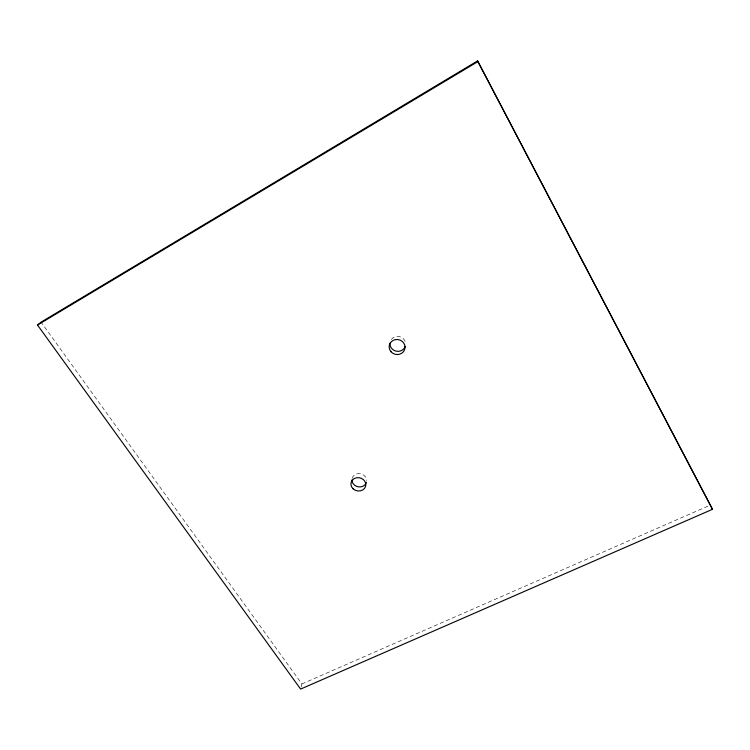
<?xml version="1.0" encoding="UTF-8"?>
<svg xmlns="http://www.w3.org/2000/svg" width="750" height="750" viewBox="0 0 750 750"><rect width="100%" height="100%" fill="white"/><g stroke="black" fill="none" stroke-linecap="round" stroke-linejoin="round"><path stroke-width="0.56" stroke-dasharray="3.75 2.81" d="M301.116 687.038L301.875 683.962L41.081 322.134M301.875 683.962L708.488 505.894M391.275 339.497A7.903 7.463 12.1 0 1 405.544 342.694M352.144 478.275A7.444 6.619 13.1 0 1 360.225 473.7A7.444 6.619 13.1 0 1 366.722 480.581"/><path stroke-width="1.12" d="M712.5 509.297L477.581 60.909L41.081 322.134L37.5 325.041L300.609 689.091L712.5 509.297L477.581 60.909M37.5 325.041L477.562 61.791M405.206 346.547A7.903 7.463 12.1 0 1 389.916 343.125M366.478 482.297A7.444 6.619 13.1 0 1 358.406 486.834A7.444 6.619 13.1 0 1 351.909 479.991M391.041 351.759A7.969 7.509 12.1 0 0 404.587 349.725A7.969 7.509 12.1 0 0 395.672 339.581A7.969 7.509 12.1 0 0 391.041 351.759M353.119 488.831A7.509 6.666 13.1 0 0 365.587 486.366A7.509 6.666 13.1 0 0 356.4 477.769A7.509 6.666 13.1 0 0 353.119 488.831"/></g></svg>
